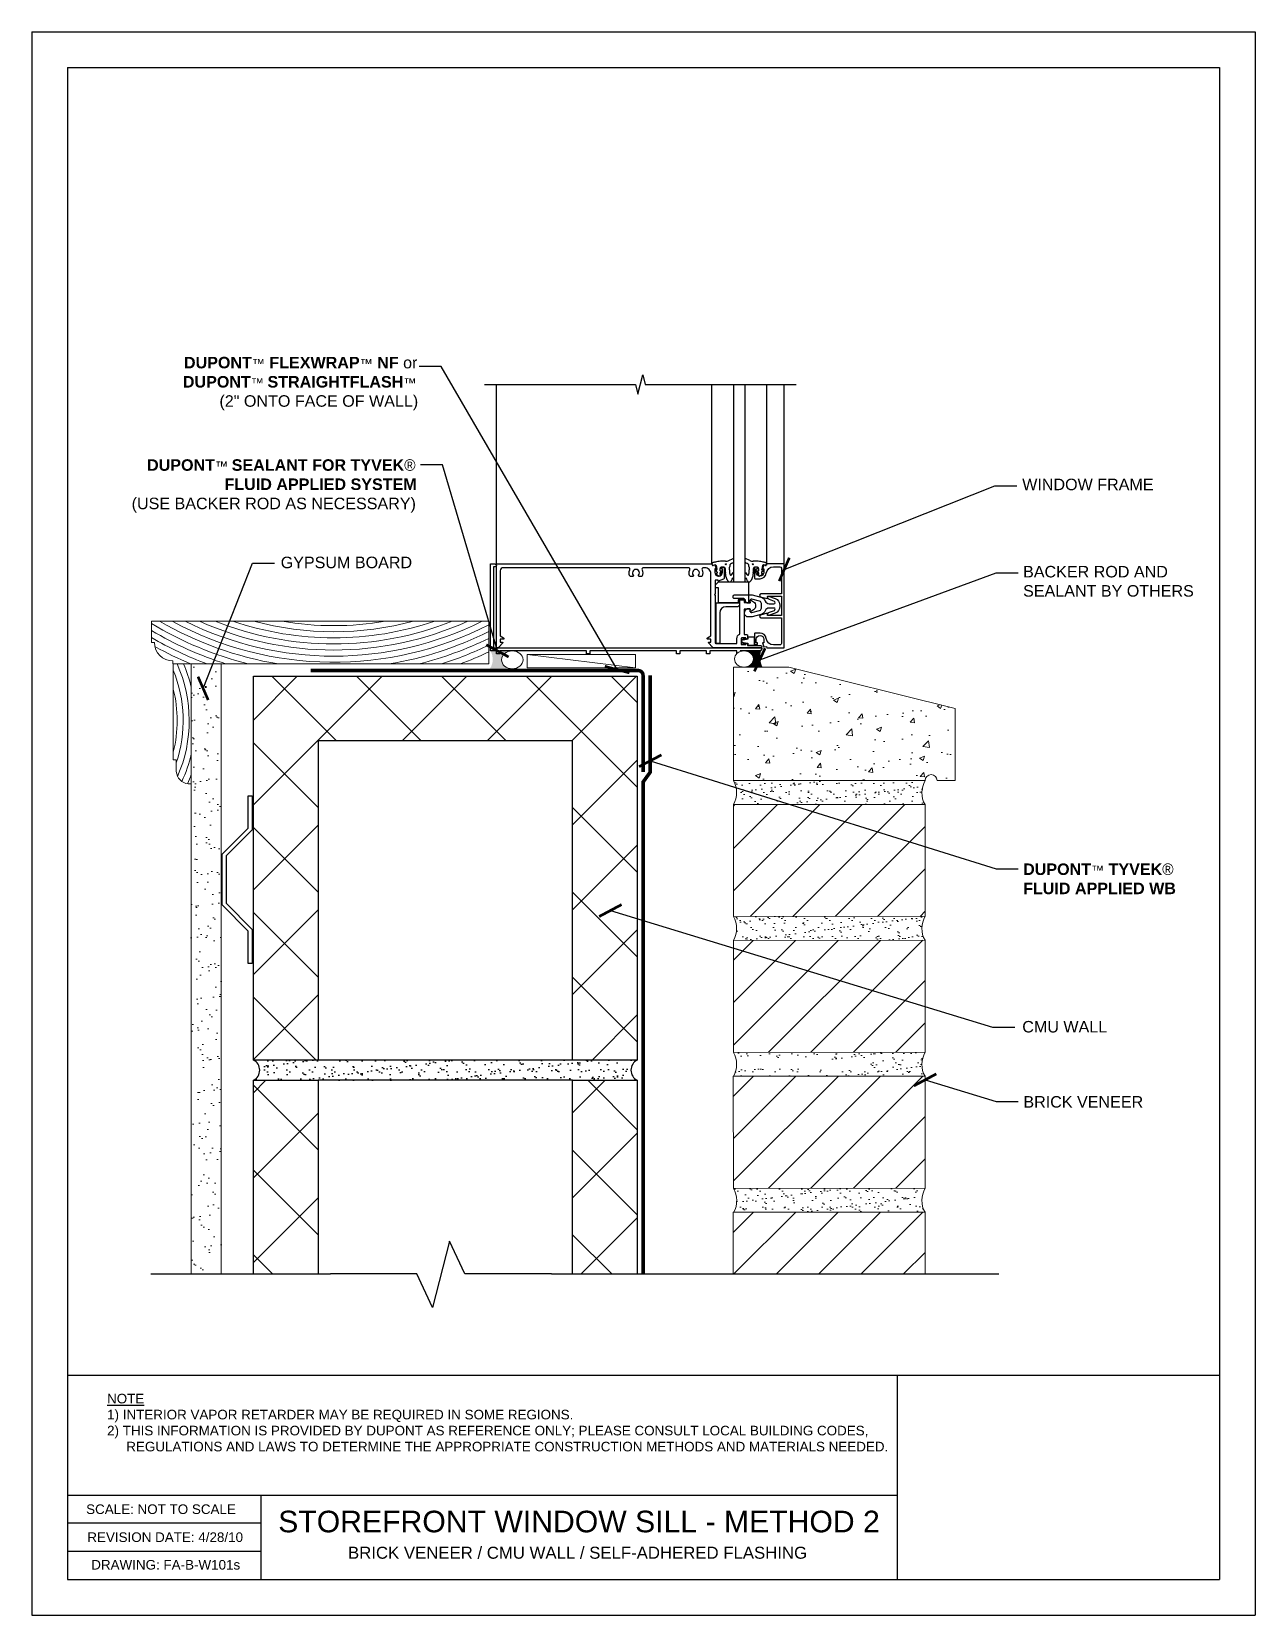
# Model space of a CAD drawing. Extents: x 278.4 to 303.9, y -41.5 to -8.5.
import ezdxf

# ---------------------------------------------------------------- set-up
doc = ezdxf.new("R2010")
doc.units = 0
doc.header["$LTSCALE"] = 1.5
doc.header["$MEASUREMENT"] = 0
doc.linetypes.add('DASHED2', pattern=[0.375, 0.25, -0.125])
doc.layers.get('0').update_dxf_attribs({"color": 8, "linetype": 'CONTINUOUS'})
for name, color, linetype in [('8x11-ttb$0$B', 5, 'CONTINUOUS'), ('CMU', 250, 'CONTINUOUS'), ('DuPont Self-Adhered Flashing', 252, 'CONTINUOUS'), ('SEALANT', 250, 'CONTINUOUS'), ('Storefront Window', 250, 'CONTINUOUS'), ('STRUCTURE', 250, 'CONTINUOUS'), ('TEXT', 7, 'CONTINUOUS'), ('Tyvek FA WB', 10, 'DASHED2')]:
    doc.layers.add(name, color=color, linetype=linetype)
for name, color, linetype, lineweight in [('A-Backer Rod', 250, 'CONTINUOUS', 15), ('A-Sealant', 250, 'CONTINUOUS', 15), ('brick', 250, 'CONTINUOUS', 5), ('Gyp Board', 250, 'CONTINUOUS', 20), ('Shims', 250, 'CONTINUOUS', 25), ('Wood', 250, 'CONTINUOUS', 20)]:
    doc.layers.add(name, color=color, linetype=linetype, lineweight=lineweight)
doc.layers.add('VIEWPORT', color=7, linetype='CONTINUOUS', plot=False)
doc.styles.add('DETAILS', font='sanss___.ttf', dxfattribs={"height": 1})
doc.dimstyles.new('ARCH_1_1-2_IN', dxfattribs={"dimscale": 0, "dimtxt": 0.09375, "dimasz": 0.09375, "dimexe": 0.0625, "dimexo": 0.0625, "dimgap": 0.0625, "dimtad": 1, "dimdec": 4, "dimlfac": 8, "dimzin": 3, "dimdsep": 46, "dimlunit": 4, "dimtxsty": 'Standard', "dimblk1": 'ARCHTICK', "dimblk2": 'ARCHTICK', "dimsah": 1, "dimcen": 0.0625, "dimdle": 0.0625, "dimclrd": 256, "dimclre": 256, "dimclrt": 256, "dimadec": 0, "dimazin": 0, "dimtfac": 1, "dimtdec": 4, "dimtmove": 0, "dimatfit": 3, "dimldrblk": 'ARCHTICK', "dimfxl": 1, "dimfrac": 2, "dimtolj": 1, "dimtzin": 0, "dimlwd": -1, "dimlwe": -1, "dimarcsym": 0})
pattern_1 = [(37.50000000000001, (178.3691085009879, 130.6655924832688), (-0.009449003716441223, 0.2890235653519738), [0, -0.228, 0, -0.255, 0, -0.24375]), (7.499999999999999, (178.3691085009879, 130.6655924832688), (0.2654665057901591, 0.423321909784461), [0, -0.123, 0, -0.2055, 0, -0.07875]), (327.5, (178.1846085009879, 130.6655924832688), (0.4671212792627242, 0.0008488580305446746), [0, -0.075, 0, -0.27, 0, -0.3525]), (317.5, (178.1846085009879, 130.6655924832688), (0.450918990685844, 0.1316513347401374), [0, -0.0375, 0, -0.177, 0, -0.2025])]

# ---------------------------------------------------------------- blocks, each defined once
blk = doc.blocks.new('_ArchTick')
at = {"color": 0, "linetype": 'ByBlock', "const_width": 0.15}
blk.add_lwpolyline([(-0.5, -0.5), (0.5, 0.5)], dxfattribs=at)
blk = doc.blocks.new('Revsion Date')
at = {"layer": 'TEXT', "insert": (0.000131622949083976, 0.2031688605532622, 2.979996827461446e-09), "char_height": 0.2, "width": 16.26451670448571, "attachment_point": 1, "style": 'DETAILS'}
blk.add_mtext('\\pi-0.033334,l0.033334,t0.1;REVISION DATE: 4/28/10', dxfattribs=at)

msp = doc.modelspace()

# ---------------------------------------------------------------- hatches: boundary and pattern name
at = {"layer": 'brick'}
h = msp.add_hatch(dxfattribs=at)
h.set_pattern_fill('AR-CONC', color=256, scale=0.15, style=0)
h.set_pattern_definition([(49.99999999999999, (178.3691085009879, 130.6655924832688), (1.07589027390113, -0.09412820247389266), [0.1125, -1.2375]), (355, (178.3691085009879, 130.6655924832688), (-0.2081270004195, 1.128288200550018), [0.09, -0.9899999999999999]), (100.4514, (178.4587660209879, 130.6577484732688), (0.8677640725710324, 1.03415931309143), [0.09561028499999989, -1.051713167999998]), (46.18420000000001, (178.3691085009879, 130.9655924832688), (1.600861572938467, -0.2482785214935271), [0.16875, -1.85625]), (96.6356, (178.5025136184879, 130.9449025227688), (1.401994058323055, 1.461176806350662), [0.1434154319999997, -1.577569499999998]), (351.1842, (178.3691085009879, 130.9655924832688), (1.401992917700441, 1.461177901387987), [0.135, -1.485]), (21, (178.5191085009879, 130.8905924832688), (0.8953605781776924, -0.6039283359980082), [0.1125, -1.2375]), (326.0000000000001, (178.5191085009879, 130.8905924832688), (0.3649729978823726, 1.087725067570279), [0.09, -0.9899999999999999]), (71.4514, (178.5937218504879, 130.8402650742688), (1.260333942872235, 0.4837957450649286), [0.095610285, -1.051713168]), (37.50000000000001, (178.3691085009879, 130.6655924832688), (0.018239782975936, 0.4993407807469672), [0, -0.9779999999999999, 0, -1.005, 0, -0.9937499999999999]), (7.499999999999999, (178.3691085009879, 130.6655924832688), (0.3946043061632229, 0.5916175678235404), [0, -0.573, 0, -0.9555, 0, -0.37875]), (327.5, (178.0346085009879, 130.6655924832688), (0.8007336542586136, -0.0338323076015697), [0, -0.375, 0, -1.17, 0, -1.5525]), (317.5, (177.8846085009879, 130.6655924832688), (0.8747792540135794, 0.1501574734984764), [0, -0.4875, 0, -0.7769999999999999, 0, -1.1025])])
edge = h.paths.add_edge_path()
edge.add_line((296.6238914215507, -24.09799675252845), (292.9822142742928, -24.09799675252845))
edge.add_line((292.9822142742928, -24.09799675252845), (292.9822142742928, -22.41975869464267))
edge.add_line((292.9822142742928, -22.41975869464267), (292.9822142742928, -21.73211126493854))
edge.add_line((292.9822142742928, -21.73211126493854), (294.1383635080297, -21.73211126493854))
edge.add_line((294.1383635080297, -21.73211126493854), (297.6019086531534, -22.59799755121938))
edge.add_line((297.6019086531534, -22.59799755121938), (297.6033122384229, -23.38139042849613))
edge.add_line((297.6033122384229, -23.38139042849613), (297.6033122384229, -24.09777978435889))
edge.add_line((297.6033122384229, -24.09777978435889), (297.2283122384229, -24.09777978435889))
edge.add_arc((297.1033122384229, -24.09777978435889), 0.125, 0, 180)
edge.add_line((296.9783122384229, -24.09777978435889), (296.6238914215507, -24.09777978435889))
h = msp.add_hatch(dxfattribs=at)
h.set_pattern_fill('AR-SAND', color=256, scale=0.15, style=0)
h.set_pattern_definition(pattern_1)
edge = h.paths.add_edge_path()
edge.add_line((292.9837622007831, -24.59564061000668), (296.9769053236654, -24.59298950596667))
edge.add_arc((297.3969481983992, -24.34680706818574), 0.4868693965391097, 149.2667922168358, 210.374091206803, ccw=False)
edge.add_line((296.9784565782813, -24.09799675252845), (292.9822142742928, -24.09799675252836))
edge.add_arc((292.5589141914326, -24.34813776808019), 0.4916843375690849, -30.22370756333339, 30.58014467202571, ccw=False)
h = msp.add_hatch(dxfattribs=at)
h.set_pattern_fill('_USER', color=256, scale=0.625, angle=45, style=0, pattern_type=0)
h.set_pattern_definition([(45, (-76.84190463290682, -115.1463422779446), (-0.4419417382415922, 0.4419417382415922), [])])
h.paths.add_polyline_path([(292.9837622007831, -24.59564061000668), (296.9769053250279, -24.59299155975401), (296.9784532501559, -26.92631331358592), (292.982214274293, -26.92896441762582)])
h = msp.add_hatch(dxfattribs=at)
h.set_pattern_fill('AR-SAND', color=256, scale=0.15, style=0)
h.set_pattern_definition(pattern_1)
h.paths.add_polyline_path([(296.9784532501559, -32.59297998025249), (292.9859752967748, -32.59562858923098, -0.2687543625485936), (292.9890467757094, -33.09298950596656), (296.9769053236656, -33.09298950596656, -0.2704061141941634)])
h.paths.add_polyline_path([(296.9784532501559, -29.75964664691918), (292.9822142742929, -29.76229775095914, -0.0795253323246055), (293.0392939898611, -29.90835229228523), (295.744256502422, -29.90835229228526, -1.005360628444522), (295.7474801836995, -30.0961798178958), (293.043725337451, -30.09589125112416, -0.08830990484612608), (292.9852871782371, -30.2596561726333), (296.9769053236656, -30.2596561726333, -0.2704061141941989)])
h.paths.add_polyline_path([(296.9784532501559, -26.92631331358592), (292.9822142742929, -26.92896441762582, -0.2704061141942587), (292.9837622007832, -27.42897394334003), (296.9769053236656, -27.42632283929998, -0.2704061141941633)])
h = msp.add_hatch(dxfattribs=at)
h.set_pattern_fill('_USER', color=256, scale=0.625, angle=45, style=0, pattern_type=0)
h.set_pattern_definition([(45, (178.3691085009879, 130.6655924832688), (-0.4419417382415922, 0.4419417382415922), [])])
h.paths.add_polyline_path([(292.9837622007832, -27.42897394334), (296.9769053236654, -27.42632283929998), (296.9784532501559, -29.75964664691918), (292.9837622007832, -29.75964664691918)])
h = msp.add_hatch(dxfattribs=at)
h.set_pattern_fill('_USER', color=256, scale=0.625, angle=45, style=0, pattern_type=0)
h.set_pattern_definition([(45, (178.3691085009878, 127.8322591499357), (-0.4419417382415922, 0.4419417382415922), [])])
h.paths.add_polyline_path([(292.9837622007831, -30.26230727667308), (296.9769053236653, -30.25965617263307), (296.9784532501558, -32.59297998025227), (292.9837622007831, -32.59297998025227)])
h = msp.add_hatch(dxfattribs=at)
h.set_pattern_fill('_USER', color=256, scale=0.625, angle=45, style=0, pattern_type=0)
h.set_pattern_definition([(45, (178.3691085009879, 124.9989258166022), (-0.4419417382415922, 0.4419417382415922), [])])
h.paths.add_polyline_path([(292.9837622489657, -34.37883682422057), (296.977657594537, -34.37883555782687), (296.9769053236654, -33.09298950596659), (292.9837622007832, -33.0956406100066)])
at = {"layer": 'CMU'}
h = msp.add_hatch(dxfattribs=at)
h.set_pattern_fill('ANSI37', color=256, scale=10, style=0)
h.set_pattern_definition([(45, (-213.9988518759426, -114.9969779425983), (-0.8838834764831843, 0.8838834764831844), []), (135, (-213.9988518759426, -114.9969779425983), (-0.8838834764831844, -0.8838834764831843), [])])
h.paths.add_polyline_path([(290.9800539622776, -21.92160489052659), (289.6326855412237, -21.92160489052659), (284.3274223833291, -21.92160489052659), (282.9800539622751, -21.92160489052659), (282.9800539622751, -29.92160489052694), (284.3274223833291, -29.92160489052694), (284.3274223833291, -23.26897331158054), (289.6326855412237, -23.26897331158054), (289.6326855412239, -29.92160489052694), (290.9800539622776, -29.92160489052694)])
h = msp.add_hatch(dxfattribs=at)
h.set_pattern_fill('AR-SAND', color=256, scale=0.15, style=0)
h.set_pattern_definition([(37.50000000000001, (-127.0638196105963, -42.90092743420055), (-0.009449003716441223, 0.2890235653519738), [0, -0.228, 0, -0.255, 0, -0.24375]), (7.499999999999999, (-127.0638196105963, -42.90092743420055), (0.2654665057901591, 0.423321909784461), [0, -0.123, 0, -0.2055, 0, -0.07875]), (327.5, (-127.2483196105964, -42.90092743420055), (0.4671212792627242, 0.0008488580305446746), [0, -0.075, 0, -0.27, 0, -0.3525]), (317.5, (-127.2483196105964, -42.90092743420055), (0.450918990685844, 0.1316513347401374), [0, -0.0375, 0, -0.177, 0, -0.2025])])
h.paths.add_polyline_path([(289.6326855412239, -30.34265752210587), (290.9800539622776, -30.34265752210587, -0.626566807474878), (290.9800539622777, -29.92160489052688), (282.9800539622753, -29.92160489052694, -0.6265668074746842), (282.9800539622754, -30.34265752210587), (284.3274223833291, -30.34265752210587)])
h = msp.add_hatch(dxfattribs=at)
h.set_pattern_fill('ANSI37', color=256, scale=10, style=0)
h.set_pattern_definition([(45, (-127.0638196105963, -42.90092743420055), (-0.8838834764831843, 0.8838834764831844), []), (135, (-127.0638196105963, -42.90092743420055), (-0.8838834764831844, -0.8838834764831843), [])])
h.paths.add_polyline_path([(284.3274223833291, -30.34265752210587), (282.9800539622752, -30.34265752210587), (282.9800539622752, -34.37883802742516), (284.3274223833291, -34.37883802742519)])
h.paths.add_polyline_path([(289.6326855412238, -34.37883788678779), (290.9800539622776, -34.37883745956107), (290.9800539622776, -30.34265752210587), (289.6326855412237, -30.34265752210587)])
at = {"layer": 'Gyp Board'}
h = msp.add_hatch(dxfattribs=at)
h.set_pattern_fill('AR-SAND', color=256, scale=0.25, style=0)
h.set_pattern_definition([(37.50000000000001, (273.0864722394701, -30.45153719525291), (-0.01574833952740204, 0.4817059422532897), [0, -0.38, 0, -0.425, 0, -0.40625]), (7.499999999999999, (273.0864722394701, -30.45153719525291), (0.4424441763169318, 0.7055365163074351), [0, -0.205, 0, -0.3425, 0, -0.13125]), (327.5, (272.7789722394701, -30.45153719525291), (0.7785354654378738, 0.001414763384241124), [0, -0.125, 0, -0.45, 0, -0.5875]), (317.5, (272.7789722394701, -30.45153719525291), (0.7515316511430733, 0.2194188912335623), [0, -0.0625, 0, -0.295, 0, -0.3375])])
h.paths.add_polyline_path([(282.3110510622616, -21.6663658525467), (281.6860510622616, -21.6663658525467), (281.6860510622616, -21.95007262280404), (281.6860510622616, -34.37883802742513), (282.3110510622616, -34.37883802742516)])
at = {"layer": 'SEALANT'}
h = msp.add_hatch(color=256, dxfattribs=at)
h.dxf.hatch_style = 1
edge = h.paths.add_edge_path()
edge.add_ellipse((288.3743702128387, -21.58010786026714), major_axis=(0.2241747071803083, -1.372628853896382e-17), ratio=0.8319303761802327, start_angle=90, end_angle=270, ccw=False)
edge.add_line((288.3743702128311, -21.39361011179295), (287.919134195932, -21.39445728221278))
edge.add_arc((287.6139103163224, -21.57319849888798), 0.3537089753207387, -33.147570046602425, 30.353535047551077, ccw=False)
edge.add_line((287.9100584702596, -21.76660560874183), (288.3743702128368, -21.76660560874183))
h = msp.add_hatch(color=256, dxfattribs=at)
h.dxf.hatch_style = 1
edge = h.paths.add_edge_path()
edge.add_ellipse((293.2027818901217, -21.56328427357562), major_axis=(0.1957053281349535, 0), ratio=0.8626591466456875, start_angle=-90, end_angle=90, ccw=False)
edge.add_line((293.2027818901223, -21.73211126493851), (293.5831763897695, -21.73211126493851))
edge.add_arc((293.9466725974347, -21.52658366379683), 0.4175776428618173, 161.5539522798519, 209.4846354654234, ccw=False)
edge.add_line((293.5505492490853, -21.3944572822127), (293.2027818901231, -21.3944572822127))

# ---------------------------------------------------------------- linework, layer by layer
at = {"layer": '8x11-ttb$0$B', "color": 7}
for p, q in [((279.1095948650093, -9.241914424278491, 2.979996827461446e-09), (279.1095948650093, -40.74191442427849, 2.979996827461446e-09)), ((279.1095948650093, -9.241914424278491, 2.979996827461446e-09), (303.1095948650093, -9.241914424278491, 2.979996827461446e-09)), ((303.1095948650093, -9.241914424278491, 2.979996827461446e-09), (303.1095948650093, -40.74191442427849, 2.979996827461446e-09)), ((279.1095948650093, -38.99124815943509, 2.979996827461446e-09), (296.3981418778483, -38.99124815943509, 2.979996827461446e-09)), ((279.1095948650093, -40.74191442427849, 2.979996827461446e-09), (303.1095948650093, -40.74191442427849, 2.979996827461446e-09))]:
    msp.add_line(p, q, dxfattribs=at)
at = {"layer": '8x11-ttb$0$B', "color": 7, "elevation": 2.979996827461446e-09}
for points in [[(303.1095948650093, -36.49659411100782), (279.1095948650093, -36.49659411100782)], [(296.3981418778483, -36.49659411100782), (296.3981418778483, -40.74191442427849)], [(283.137301026341, -38.99124815943509), (283.137301026341, -40.74191442427849)], [(283.137301026341, -39.57484815943509), (279.1095948650093, -39.57484815943509)], [(283.137301026341, -40.15844815943509), (279.1095948650093, -40.15844815943509)]]:
    msp.add_lwpolyline(points, dxfattribs=at)
at = {"layer": 'A-Backer Rod'}
msp.add_ellipse((288.3743702128387, -21.58010786026756), major_axis=(0.2241747071803083, -1.372628853896382e-17), ratio=0.8319303761802328, dxfattribs=at)
at = {"layer": 'A-Backer Rod', "extrusion": (0, 0, -1)}
msp.add_ellipse((293.2027818901217, -21.56328427357559), major_axis=(0.1957053281349534, 0), ratio=0.8626591466456875, dxfattribs=at)
at = {"layer": 'A-Sealant'}
msp.add_arc((293.9466725974347, -21.52658366379694), 0.4175776428618391, 161.5539522798517, 209.4846354654126, dxfattribs=at)
at = {"layer": 'brick'}
for points in [[(296.6238914215507, -24.09799675252845), (292.9822142742928, -24.09799675252845), (292.9822142742928, -22.41975869464267), (292.9822142742928, -21.73211126493854), (294.1383635080297, -21.73211126493854), (297.6019086531534, -22.59799755121938), (297.6033122384229, -23.38139042849613), (297.6033122384229, -24.09777978435889), (297.2283122384229, -24.09777978435889, 0.9999999999999999), (296.9783122384229, -24.09777978435889), (296.6238914215507, -24.09777978435889)], [(296.9784532501559, -26.92631331358587), (292.982214274293, -26.92896441762582), (292.9837622007831, -24.59564061000668), (296.9769053236654, -24.59298950596667), (296.9784532501559, -26.92631331358587, 0.2704061141941634), (296.9769053236656, -27.42632283929993, 0.9074311398367584), (296.9769053236656, -27.42632283929993, -0.1931272375800366)], [(296.9784532501559, -29.75964664691918), (292.982214274293, -29.76229775095914), (292.9837622007832, -27.42897394334003), (296.9769053236654, -27.42632283929998), (296.9784532501559, -29.75964664691918, 0.2704061141941634), (296.9769053236656, -30.25965617263324, 0.9074311398367584), (296.9769053236656, -30.25965617263324, -0.1931272375800366)], [(296.9784532501559, -32.59297998025249), (292.982214274293, -32.59563108429245), (292.9769053236654, -30.2596561726333), (296.9769053236654, -30.2596561726333), (296.9784532501559, -32.59297998025249, 0.2704061141941634), (296.9769053236656, -33.09298950596656, 0.9074311398367584), (296.9769053236656, -33.09298950596656, -0.1931272375800366)]]:
    msp.add_lwpolyline(points, format="xyb", dxfattribs=at)
msp.add_lwpolyline([(292.9798276581049, -34.37883682546814), (292.9769053236656, -33.09298950596656), (296.9769053236656, -33.09298950596656), (296.9777583536479, -34.37883555779493)], dxfattribs=at)
for centre, radius, start, end in [((292.5589141914326, -24.34813776808019), 0.4916843375690687, 329.7762924366651, 30.58014467201973), ((297.4061576675357, -24.34932798588275), 0.4960802461384045, 149.5601036199033, 210.0851456523679), ((292.5545131850386, -27.18029565098013), 0.4960802461384045, 329.9148543476321, 30.43989638009666), ((292.5545131850386, -30.01362898431344), 0.4960802461384045, 329.9148543476321, 30.43989638009666), ((292.5582742075205, -32.84695982258529), 0.4960802461384045, 329.9148543476321, 30.43989638009666)]:
    msp.add_arc(centre, radius, start, end, dxfattribs=at)
at = {"layer": 'CMU'}
for p, q in [((289.6326855412237, -23.26897331158054), (284.3274223833291, -23.26897331158054)), ((290.9800539622777, -29.92160489052688), (282.9800539622753, -29.92160489052694)), ((289.6326855412239, -30.34265752210587), (284.3274223833291, -30.34265752210587))]:
    msp.add_line(p, q, dxfattribs=at)
for points in [[(284.3274223833291, -23.26897331158054), (284.3274223833291, -29.92160489052694), (282.9800539622751, -29.92160489052694), (282.9800539622751, -21.92160489052659), (284.3274223833291, -21.92160489052659)], [(284.3274223833291, -21.92160489052659), (290.9800539622776, -21.92160489052659), (290.9800539622776, -29.92160489052694), (289.6326855412239, -29.92160489052694), (289.6326855412237, -23.26897331158054)], [(282.9800539622752, -34.37883802742516), (282.9800539622752, -30.34265752210587), (284.3274223833291, -30.34265752210587), (284.3274223833291, -34.37883802742519)], [(289.6326855412238, -34.37883788678781), (289.6326855412237, -30.34265752210587), (290.9800539622776, -30.34265752210587), (290.9800539622776, -34.37883745956105)]]:
    msp.add_lwpolyline(points, dxfattribs=at)
msp.add_lwpolyline([(282.410569720966, -25.66858298333952), (282.4105650340827, -26.65145227808657), (282.9579308449633, -27.1988233092988), (282.9579274661182, -27.90738866191171), (282.8737169398034, -27.90738826034774), (282.8737201523152, -27.23370404982907), (282.3263543414346, -26.68633301861684), (282.3263593609843, -25.63370143968146), (282.8737303921966, -25.08633562880092), (282.8737336047084, -24.41265141828205), (282.9579441310233, -24.41265181984605), (282.9579407521782, -25.12121717245915)], close=True, dxfattribs=at)
for centre, start, end in [((282.8780084680167, -30.13213120631642), 295.8602149818812, 64.13978501811881), ((291.0820994565363, -30.13213120631642), 115.8602149818812, 244.1397850181188)]:
    msp.add_arc(centre, 0.2339542958322982, start, end, dxfattribs=at)
at = {"layer": 'DuPont Self-Adhered Flashing', "const_width": 0.075}
msp.add_lwpolyline([(291.1000539622776, -23.92160489052659), (291.1000539622776, -21.90520489052659, 0.414213562373095), (291.0000539622776, -21.8052048905266), (284.1704616431543, -21.8052048905266)], format="xyb", dxfattribs=at)
at = {"layer": 'Gyp Board'}
msp.add_lwpolyline([(281.6860510622616, -34.37883802742513), (281.6860510622616, -21.6663658525467), (282.3110510622616, -21.6663658525467), (282.3110510622616, -34.37883802742516)], dxfattribs=at)
at = {"layer": 'SEALANT', "linetype": 'Continuous'}
msp.add_line((290.9800539622776, -30.36758080045635), (290.9800539622776, -30.64332067312213), dxfattribs=at)
at = {"layer": 'SEALANT', "lineweight": 15}
msp.add_lwpolyline([(293.5179651136208, -21.57681963107655), (293.5325871015554, -21.58047512806019)], dxfattribs=at)
at = {"layer": 'Shims', "lineweight": 15}
msp.add_lwpolyline([(290.943422412658, -21.75134671649516), (288.6833308317746, -21.47320493840306)], dxfattribs=at)
msp.add_lwpolyline([(288.6833308317746, -21.47320493840306), (290.943422412658, -21.47320493840306), (290.943422412658, -21.75134671649516), (288.6833308317746, -21.75134671649516)], close=True, dxfattribs=at)
at = {"layer": 'Storefront Window'}
for p, q in [((288.0441341959316, -19.58195728221284), (288.0441341959316, -15.84464349629133)), ((292.5321341959316, -19.58195728221278), (292.5321341959316, -15.84464349629133)), ((293.6816787755109, -19.58195728221278), (293.6816787755109, -15.84464349629133)), ((294.043678775511, -19.58195728221284), (294.043678775511, -15.84464349629133)), ((292.5446203127789, -19.60832030267665), (292.5415682256805, -19.57219490017133)), ((292.6420885732149, -19.7466768697015), (292.598964391153, -19.72593457262218)), ((292.6227700995559, -19.61310609034774), (292.6405001759704, -19.69237684719013)), ((292.6461715296108, -19.75200199580019), (292.6470892941038, -19.77012157690569)), ((292.8862479629558, -19.51178651552976), (292.9813473887231, -19.47039255717056)), ((293.327109588066, -19.51178651552976), (293.2320101622988, -19.47039255717056)), ((293.5671860214111, -19.75200199580019), (293.5662682569181, -19.77012157690569)), ((293.571268977807, -19.7466768697015), (293.614393159869, -19.72593457262218)), ((293.590587451466, -19.61310609034774), (293.5728573750515, -19.69237684719013)), ((293.668737238243, -19.60832030267665), (293.6717893253415, -19.57219490017133))]:
    msp.add_line(p, q, dxfattribs=at)
for points in [[(287.7931341959317, -15.84464349629133), (290.943168775511, -15.84464349629133), (290.993188775511, -16.04462349629136), (291.093168775511, -15.64464349629134), (291.143168775511, -15.84464349629133), (294.2932233550904, -15.84464349629133)], [(292.981678775511, -15.84464349629133), (292.981678775511, -19.95695728221278), (293.231678775511, -19.95695728221278), (293.231678775511, -15.84464349629133)]]:
    msp.add_lwpolyline(points, dxfattribs=at)
msp.add_lwpolyline([(293.0531529787962, -21.454466859619), (293.0531529787962, -21.39445728221278), (292.4950785713905, -21.39445728221278), (292.4950785713905, -21.45745728221277), (292.4250785713905, -21.45745728221277), (292.4250785713905, -21.39445728221278), (291.8670041639848, -21.39445728221278), (291.8670041639848, -21.45745728221277), (291.7970041639848, -21.45745728221277), (291.7970041639848, -21.39445728221278), (289.9905691799584, -21.39445728221278), (289.9905691799584, -21.45795728221282), (289.9205691799584, -21.45795728221282), (289.9205691799584, -21.39445728221278), (288.114134195932, -21.39445728221278), (288.114134195932, -21.45795728221282), (288.044134195932, -21.45795728221282), (288.044134195932, -21.39445728221278), (287.919134195932, -21.39445728221278), (287.919134195932, -19.58295728221282), (288.0128841959321, -19.58295728221282, -1), (288.0128841959321, -19.64545728221191), (287.981634195932, -19.64545728221282), (287.981634195932, -21.33195728221278), (293.5606528787962, -21.33195728221278, -0.577350269189628), (293.5736432598529, -21.35445728221282), (293.5505492490853, -21.39445728221278), (293.1231529787962, -21.39445728221278), (293.1231529787962, -21.40906404622623)], format="xyb", dxfattribs=at)
for points in [[(292.514678775511, -21.07854615662819), (292.514678775511, -19.78695728221282, 0.4142135623731034), (292.389678775511, -19.66195728221282), (292.3577140279381, -19.66195728221282, 0.5558234986353783), (292.3299146438852, -19.70667567301774, -0.236434646243465), (292.3291556949522, -19.83475415721279, -0.2822912805812141), (292.3157839901157, -19.84295728221281), (292.2678603439421, -19.84295728221281, -0.6446448688012341), (292.2565793947776, -19.81807091857644, 2.206052281035937), (292.1467781562442, -19.81807091857644, -0.6446448688013208), (292.1354972070799, -19.84295728221281), (292.0875735609062, -19.84295728221281, -0.2822912805812464), (292.0742018560697, -19.83475415721279, -0.236434646243558), (292.073442907137, -19.70667567301734, 0.5558234986353612), (292.0456435230838, -19.66195728221282), (291.1077140279381, -19.66195728221282, 0.5558234986355347), (291.0799146438851, -19.70667567301774, -0.236434646243559), (291.0791556949522, -19.83475415721279, -0.2822912805812567), (291.0657839901157, -19.84295728221281), (291.0178603439421, -19.84295728221281, -0.6446448688013702), (291.0065793947776, -19.81807091857644, 2.206052281035924), (290.8967781562442, -19.81807091857644, -0.6446448688014803), (290.8854972070799, -19.84295728221281), (290.8375735609062, -19.84295728221281, -0.2822912805812284), (290.8242018560697, -19.83475415721279, -0.2364346462434863), (290.823442907137, -19.70667567301746, 0.5558234986354615), (290.7956435230839, -19.66195728221282), (288.1861341959316, -19.66195728221282, 0.4142135623730951), (288.1241341959316, -19.72395728221278), (288.1241341959316, -21.07854615662819), (288.1952291876524, -21.12411986926975, -0.7490425318064292), (288.1871341959315, -21.15174805635422), (288.1241341959316, -21.15174805635422), (288.1241341959316, -21.21674805635422), (288.1707409117276, -21.21674805635422, -0.6603470238661271), (288.1757970677991, -21.22858905684808), (288.0928274903223, -21.31524617110171), (288.0928274903223, -21.33195728221278), (288.0441341959316, -21.33195728221278), (288.0441341959316, -19.58195728221284), (292.5321341959316, -19.58195728221278), (292.542679650477, -19.61195728221281), (292.5956787755109, -19.60195728221282), (292.624678775511, -19.6844572822128), (292.5956787755109, -19.6844572822128), (292.5956787755109, -19.7614572822128, 1), (292.7536787755109, -19.7614572822128), (292.7536787755109, -19.6844572822128), (292.7246787755109, -19.6844572822128), (292.7246787755109, -19.6724572822128, -0.414213562373134), (292.7446787755109, -19.65245728221282), (292.793678775511, -19.65245728221282), (292.793678775511, -19.87545728221278, -0.3224291363345259), (292.7766182875407, -19.89916306523571), (292.6666787755109, -19.93952733052197), (292.6666787755109, -19.9179572822128), (292.604678775511, -19.9179572822128), (292.604678775511, -20.20745728221283), (292.5896787755109, -20.22245728221282), (292.604678775511, -20.2374572822128), (292.6046787755109, -21.22695728221282, 0.4142135623731125), (292.619678775511, -21.24195728221281), (293.053678875511, -21.24195728221281), (293.053678875511, -21.14095728221281, -0.2953831756989194), (293.1156787755109, -21.04516588698351), (293.1156787755109, -20.33245728221283), (293.2056787755109, -20.33245728221283), (293.2056787755109, -20.38695728221279), (293.3350413996214, -20.38695728221279), (293.3307050921424, -20.33739306092656, -0.6309963913485143), (293.3384825445822, -20.33281244138522), (293.4002818539077, -20.37315922440496, -0.5417518471030809), (293.4001864378076, -20.5406903652285), (293.3384730946443, -20.58088083840346, -0.6302003646972343), (293.3307050921424, -20.57629385874418), (293.335021483286, -20.52695728221283), (293.2056787755109, -20.52695728221278), (293.2056787755109, -21.04095728221279, 0.4142135623731125), (293.2206787755109, -21.05595728221277), (293.263678675511, -21.05595728221283, -0.4142135623730605), (293.2786786755109, -21.07095728221282), (293.2786786755109, -21.12295728221278, -0.4142135623731367), (293.253678675511, -21.14795728221281), (293.238678675511, -21.14795728221281), (293.238678675511, -21.12595728221282), (293.158678875511, -21.12595728221282, 0.4142135623730604), (293.143678875511, -21.14095728221281), (293.143678875511, -21.24895728221281, 0.4142135623730605), (293.158678875511, -21.2639572822128), (293.238678675511, -21.2639572822128), (293.238678675511, -21.24195728221281), (293.253678675511, -21.24195728221281, -0.4142135623730951), (293.2786786755109, -21.26695728221279), (293.2786786755109, -21.28195728221277), (293.5511787755109, -21.28195728221277, -1), (293.5511787755109, -21.33195728221278), (292.5455300606997, -21.33195728221278), (292.5455300606997, -21.31524617110171), (292.4625604832228, -21.22858905684808, -0.660347023866325), (292.4676166392942, -21.21674805635422), (292.514678775511, -21.21674805635422), (292.514678775511, -21.15174805635422), (292.451678775511, -21.15174805635422, -0.7490425318063794), (292.4435837837901, -21.12411986926975)], [(293.4193988888034, -21.0434572822129), (293.4193988888034, -21.26145728221292), (293.4683988888033, -21.26145728221292, 0.4142135623730951), (293.4883988888034, -21.24145728221288), (293.4883988888034, -21.22945728221288), (293.4593988888034, -21.22945728221288), (293.4593988888034, -21.15245728221288, -1), (293.6173988888033, -21.15245728221288), (293.6173988888033, -21.22945728221288), (293.5883988888033, -21.22945728221288), (293.6173988888033, -21.31195728221292), (293.6703980138373, -21.30195728221292), (293.6813988888034, -21.3319572822129), (294.0433988888034, -21.3319572822129), (294.0433988888034, -19.5819572822129), (293.6813988888034, -19.5819572822129), (293.6703980138373, -19.61195728221293), (293.6173988888033, -19.60195728221288), (293.5883988888033, -19.68445728221292), (293.6173988888033, -19.68445728221292), (293.6173988888033, -19.76145728221292, -1), (293.4593988888034, -19.76145728221292), (293.4593988888034, -19.68445728221292), (293.4883988888034, -19.68445728221292), (293.4883988888034, -19.67245728221292, 0.4142135623730951), (293.4683988888033, -19.65245728221288), (293.4193988888034, -19.65245728221288), (293.4193988888034, -19.8704572822129, 0.414213562373043), (293.4393988888033, -19.89045728221288), (293.5383988888034, -19.89045728221288, 0.3770804301294552), (293.666336587782, -19.77797833484448, -0.3770804301294248), (293.8210519446864, -19.6419572822129), (293.9533988888033, -19.6419572822129, -0.4142135623730951), (293.9833988888034, -19.67195728221293), (293.9833988888034, -20.20767084058838), (293.5575752907403, -20.20767084058838, 0.8769746978767272), (293.5498106037363, -20.26664858438824), (293.683327428449, -20.30242488087362, 0.5773515995314432), (293.6955749157132, -20.29017744248927), (293.6902377934507, -20.27025903103936, -0.4931454260313212), (293.6998970517136, -20.25767084058833), (293.9833988888034, -20.25767084058833), (293.9833988888034, -20.65624372383724), (293.6998970517136, -20.65624372383724, -0.4931454260313071), (293.6902377934507, -20.64365553338621), (293.6955749157132, -20.6237371219363, 0.5773515995314307), (293.683327428449, -20.61148968355201), (293.5498106037363, -20.64726598003739, 0.8769746978767224), (293.5575752907403, -20.70624372383725), (293.9833988888034, -20.70624372383725), (293.9833988888034, -21.24195728221292, -0.4142135623730908), (293.9533988888033, -21.2719572822129), (293.8210519446864, -21.2719572822129, -0.3770804301294404), (293.666336587782, -21.13593622958132, 0.3770804301294486), (293.5383988888034, -21.02345728221292), (293.4393988888033, -21.02345728221292, 0.4142135623730951)], [(292.8254419978722, -20.47445728221282, 0.4142135623730951), (292.7004419978722, -20.59945728221282), (292.7004419978722, -21.24195728221281), (292.6204419978721, -21.24195728221281), (292.6204419978721, -20.39445728221278), (293.1074419978721, -20.39445728221278), (293.1074419978721, -20.44345728221282, -0.4142135623730951), (293.0764419978722, -20.47445728221282)], [(293.7300598934745, -20.41150756977635), (293.8279243849022, -20.41150756977635, 0.8390996311772737), (293.8364748884853, -20.36301525425665), (293.7356959817224, -20.32633473195312, -0.317837245195849), (293.6962197455043, -20.26939944610979, -0.5176380902049651), (293.7163494088586, -20.25544248894704), (293.8511041231342, -20.30448919387038, -0.315298788878987), (293.9537489807753, -20.45108124271297), (293.9537489807753, -20.46193389683964, -0.315298788878986), (293.8511041231342, -20.60852594568229), (293.7163494088587, -20.65757265060557, -0.5176380902051414), (293.6962197455044, -20.64361569344283, -0.3178372451957014), (293.7356959817224, -20.58668040759954), (293.8364748884853, -20.54999988529596, 0.8390996311772755), (293.8279243849022, -20.50150756977632), (293.7300598934745, -20.50150756977632, 0.304694561002323), (293.6467417682481, -20.55747684823285, -0.234468587772891), (293.5533704619883, -20.63976978595679), (293.3735322776712, -20.68795728221278), (293.2927346403861, -20.68795728221278, -0.4142135623730951), (293.2177346403862, -20.61295728221279), (293.2177346403862, -20.59182221828422, -0.2679491924310998), (293.2552346403861, -20.52687031300036), (293.2732538782726, -20.51646690115604, -0.1316524975874127), (293.2807538782727, -20.51445728221279), (293.319170655139, -20.51445728221279, -0.466307658155023), (293.3339427714343, -20.53206200487779), (293.3285490051555, -20.56265157351345, 0.5486187866266593), (293.365857809099, -20.59683879363217), (293.530076747929, -20.55283646159074, 0.3394542588633731), (293.5671357956738, -20.5045401702763), (293.5671357956738, -20.40847496927637, 0.3394542588633806), (293.530076747929, -20.36017867796193), (293.3656913516671, -20.31613174378606, 0.5486187866267026), (293.3283825477237, -20.35031896390473), (293.3339427714343, -20.38185255954778, -0.4663076581549861), (293.319170655139, -20.39945728221278), (293.2807538782727, -20.39945728221278, -0.1316524975873938), (293.2732538782726, -20.39744766326959), (293.2552346403861, -20.38704425142521, -0.2713314781362632), (293.2177406052998, -20.32114645953425, 0.4179124203606423), (293.2027417982825, -20.30595728221277), (293.005278867483, -20.30595728221277, -0.4142135623730777), (292.975278867483, -20.2759572822128), (292.975278867483, -20.25595728221282, -0.4142135623731123), (293.005278867483, -20.22595728221279), (293.3768889769946, -20.22595728221279), (293.5533704619883, -20.27324535359588, -0.2344685877728889), (293.6467417682481, -20.35553829131982, 0.3046945610023244)], [(293.19490079014, -21.17280647710561), (293.2175692425129, -21.14579126755172, 0.9999999999999398), (293.1984181314349, -21.12972157730951), (293.143678875511, -21.19495728221278), (293.1984181314349, -21.26019298711606, 1.000000000000095), (293.2175692425129, -21.24412329687391), (293.19490079014, -21.21710808732001), (293.2816788755109, -21.23690589322717), (293.2816788755109, -21.27895728221279), (293.422678975511, -21.27895728221279), (293.422678975511, -21.11095728221278), (293.2816788755109, -21.11095728221278), (293.2816788755109, -21.15300867119839)]]:
    msp.add_lwpolyline(points, format="xyb", close=True, dxfattribs=at)
msp.add_lwpolyline([(292.6733924433561, -20.39445728221278), (292.6733924433561, -20.08045728221282), (292.6125372624502, -20.08045728221282), (292.6108924433561, -20.01845728221281), (292.6728924433561, -19.9564572822128), (293.2983924433561, -19.9564572822128), (293.2983924433561, -20.39445728221278), (293.2363924433561, -20.39445728221278), (293.2363924433561, -20.33245728221277), (293.0803924433561, -20.33245728221277), (293.0803924433561, -20.39445728221278)], close=True, dxfattribs=at)
for centre, radius in [((292.828545989148, -19.59113973503179), 0.009999994), ((292.828545989148, -19.59113973503179), 0.009999998000000001), ((293.384811561874, -19.59113973503179), 0.009999994), ((293.384811561874, -19.59113973503179), 0.009999998000000001)]:
    msp.add_circle(centre, radius, dxfattribs=at)
for centre, radius, start, end in [((292.5515327262749, -19.57135304038303), 0.009999999999998899, 111.8614332739832, 184.829217112743), ((292.5545848133734, -19.60747844288835), 0.00999999999999946, 184.829217112743, 291.2410432505009), ((292.6988131159153, -19.93843831325921), 0.4055289000000025, 103.0801063395947, 111.8614332739832), ((292.6355399057878, -19.81575049592931), 0.2134523999999931, 96.93703176274299, 111.2410432505074), ((292.6012384337434, -19.71894454355248), 0.007350630999999883, 87.31435462762563, 251.9789134529462), ((292.6044587182461, -19.80908844624548), 0.09752886999999721, 76.30200842719564, 91.68974211223615), ((292.7981562620724, -20.49186163314698), 0.9674954000000038, 94.88853228587563, 101.3931788386634), ((292.6111906786325, -19.61562392892063), 0.01184999999999929, 12.26748173085016, 96.93703176274299), ((292.6366748226454, -19.77810631724623), 0.0224316, 184.0379173127422, 229.9430171127413), ((292.6172266511816, -19.78072989413943), 0.003027116, 57.38171711273955, 164.0146071127426), ((292.667152339659, -19.69209821399022), 0.09870529, 240.7074171127442, 248.4217171127449), ((292.9535960982101, -19.4011578447803), 0.5148453, 229.9442171127424, 237.5001171127454), ((292.6316848002707, -19.70752083289074), 0.007967245000000487, 238.7697396849682, 349.4419214387964), ((292.6389445186079, -19.76553461186319), 0.02005705, 246.1998171127443, 279.6898171127412), ((292.6202295463078, -19.6995077587215), 0.02148832999996489, 333.8424697926781, 19.38112754672248), ((292.6311794829833, -19.75926907671061), 0.01666048999999861, 25.86081711274193, 49.0964171127391), ((292.6373887845079, -19.77812327185586), 0.008709076999999999, 304.4889171127449, 1.024217112742057), ((292.6237814054608, -19.77112598241871), 0.02332952, 342.9515171127427, 2.46751711274274), ((292.6091689848549, -19.69212770415879), 0.162894, 298.1359171127459, 318.8948171127426), ((292.7718494939296, -19.79526842970978), 0.07361984, 162.9984871127427, 184.829217112743), ((292.8189110379412, -19.70468895581394), 0.1192468, 164.7228771127426, 184.206777412743), ((292.7521725445082, -19.70371996133667), 0.05308686, 190.5746171127421, 207.3167171127438), ((292.7131873674646, -19.78096819325737), 0.01378669, 119.7526071127395, 148.3834171127415), ((292.7224810568921, -19.67407031379838), 0.01864066, 119.7692171127422, 177.7942151127429), ((292.7137459706491, -19.7220108717147), 0.01063895, 214.7589171127434, 278.0616171127455), ((292.4697926011735, -19.41017332014269), 0.4297797, 303.3948171127403, 309.8331171127432), ((292.8281032998838, -19.97551350730328), 0.2098549, 118.1629271127429, 124.6129071127446), ((292.7354080257855, -19.69665220865312), 0.04465169, 98.93839711274055, 119.7856671127407), ((292.650112325005, -19.27184386635111), 0.4652344, 278.0453171127394, 282.0482171127426), ((292.7812665583971, -19.93381447514531), 0.4111886000000021, 84.3523342455894, 99.17410095393207), ((292.7673501211394, -19.89963972570871), 0.2501091, 86.74782711274663, 98.9446371127407), ((292.7312490872354, -19.79234302969218), 0.002865378, 49.43821711274207, 140.2202671127419), ((292.7259954999628, -19.79382858170044), 0.008003958, 318.932717112742, 27.22011711274261), ((292.7353725302086, -19.72818513690379), 0.0154608, 308.9378171127445, 350.7961171127421), ((292.7475370209505, -19.72998243765454), 0.003169448, 347.1813171127432, 95.72574711274294), ((292.7799138024634, -19.6784518360389), 0.02867408, 357.8316171127424, 86.74935711274196), ((293.1750472270558, -19.69342730394084), 0.3661788, 177.8300801127428, 190.8177171127426), ((291.6213215014407, -19.99026899534834), 1.215661, 6.856717112742079, 10.81631711274156), ((292.8336970609571, -19.41620307225571), 0.1090769999999997, 263.7023221502837, 298.8015923723391), ((293.4581391934863, -19.73104647546984), 0.5549321999999999, 177.6985251127424, 183.9057722127422), ((293.1152582917882, -19.6608008720861), 0.212041, 164.5594871127421, 176.9913501127418), ((292.2180413435502, -19.68092439641413), 0.6861788000000001, 357.6750171127421, 2.593517112741933), ((293.0329929205604, -19.76125306219046), 0.1287155, 183.4706711127417, 201.8170171127431), ((292.9605492561052, -19.62588023751249), 0.05429163, 109.2712171127396, 156.5916871127419), ((293.4254537542366, -20.45029441860908), 1.000018, 116.3656672711608, 118.871027112743), ((292.1386393253953, -19.27217288948242), 0.9734621999999999, 326.785817112744, 329.9605968465544), ((292.7879037967853, -20.45029441860908), 1.000018, 61.12897288725701, 63.63433272883919), ((294.0747182256266, -19.27217288948242), 0.9734621999999999, 210.0394031534456, 213.214182887255), ((293.2528082949167, -19.62588023751249), 0.05429163, 23.40831288725808, 70.72878288726037), ((293.1803646304614, -19.76125306219046), 0.1287155, 338.1829828872569, 356.5293288872583), ((293.0980992592337, -19.6608008720861), 0.212041, 3.008649887258232, 15.44051288725786), ((292.7552183575357, -19.73104647546984), 0.5549321999999999, 356.0942277872578, 2.301474887257564), ((293.9953162074718, -19.68092439641413), 0.6861788000000001, 177.4064828872581, 182.3249828872579), ((293.3796604900648, -19.41620307225571), 0.1090769999999997, 241.1984076276681, 276.2976778497228), ((294.5920360495812, -19.99026899534834), 1.215661, 169.1836828872584, 173.1432828872579), ((293.4320909926248, -19.93381447514531), 0.4111886000000021, 80.82589904606792, 95.64766575441061), ((293.0383103239661, -19.69342730394084), 0.3661788, 349.1822828872574, 2.169919887257246), ((293.4334437485585, -19.6784518360389), 0.02867408, 93.25064288725802, 182.1683828872576), ((293.4460074298826, -19.89963972570871), 0.2501091, 81.05536288725929, 93.25217288725987), ((293.4658205300714, -19.72998243765454), 0.003169448, 84.27425288725702, 192.8186828872568), ((293.4779850208133, -19.72818513690379), 0.0154608, 189.2038828872579, 231.0621828872555), ((293.5632452260169, -19.27184386635111), 0.4652344, 257.9517828872573, 261.9546828872605), ((293.7435649498485, -19.41017332014269), 0.4297797, 230.1668828872567, 236.6051828872597), ((293.4873620510591, -19.79382858170044), 0.008003958, 152.7798828872574, 221.067282887258), ((293.4821084637865, -19.79234302969218), 0.002865378, 39.77973288725811, 130.5617828872579), ((293.6041885661671, -19.69212770415879), 0.162894, 221.1051828872573, 241.8640828872542), ((293.3852542511382, -19.97551350730328), 0.2098549, 55.38709288725538, 61.83707288725712), ((293.4779495252365, -19.69665220865312), 0.04465169, 60.21433288725934, 81.06160288725945), ((293.4152012889496, -20.49186163314698), 0.9674954000000038, 78.60682116133653, 85.11146771412437), ((293.4996115803727, -19.7220108717147), 0.01063895, 261.9383828872611, 325.2410828872556), ((293.4908764941298, -19.67407031379838), 0.01864066, 2.20578488725711, 60.23078288725784), ((293.5001701835574, -19.78096819325737), 0.01378669, 31.61658288725761, 60.24739288726053), ((293.4611850065137, -19.70371996133667), 0.05308686, 332.6832828872557, 349.4253828872579), ((293.3944465130808, -19.70468895581394), 0.1192468, 355.793222587257, 15.27712288725739), ((293.4415080570923, -19.79526842970978), 0.07361984, 355.1707828872571, 17.00151288725687), ((293.2597614528117, -19.4011578447803), 0.5148453, 302.4998828872605, 310.0557828872574), ((293.5895761455611, -19.77112598241871), 0.02332952, 177.5324828872572, 197.0484828872573), ((293.5821780680386, -19.75926907671061), 0.01666048999999861, 130.9035828872609, 154.1391828872581), ((293.5759687665139, -19.77812327185586), 0.008709076999999999, 178.975782887258, 235.5110828872551), ((293.574413032414, -19.76553461186319), 0.02005705, 260.3101828872588, 293.8001828872557), ((293.5931280047142, -19.6995077587215), 0.02148832999996489, 160.6188724532775, 206.1575302073219), ((293.5816727507512, -19.70752083289074), 0.007967245000000487, 190.5580785612036, 301.2302603150318), ((293.546205211363, -19.69209821399022), 0.09870529, 291.5782828872551, 299.2925828872558), ((293.6088988327759, -19.80908844624548), 0.09752886999999721, 88.31025788776381, 103.6979915728043), ((293.6021668723894, -19.61562392892063), 0.01184999999999929, 83.062968237257, 167.7325182691498), ((293.5766827283765, -19.77810631724623), 0.0224316, 310.0569828872586, 355.9620826872577), ((293.5961308998403, -19.78072989413943), 0.003027116, 15.98539288725745, 122.6182828872604), ((293.5778176452341, -19.81575049592931), 0.2134523999999931, 68.75895674949255, 83.062968237257), ((293.5145444351066, -19.93843831325921), 0.4055289000000025, 68.13856672601682, 76.91989366040531), ((293.6121191172784, -19.71894454355248), 0.007350630999999883, 288.0210865470538, 92.68564537237435), ((293.6587727376486, -19.60747844288835), 0.00999999999999946, 248.758956749499, 355.1707828872571), ((293.661824824747, -19.57135304038303), 0.009999999999998899, 355.1707828872571, 68.13856672601682), ((292.681753070885, -19.82785596910082), 0.008912183, 237.5372171127449, 298.159817112743), ((292.7040017207014, -19.79803708948828), 0.006830666, 217.0270171127422, 315.7021171127429), ((293.0884705614031, -19.78917574656242), 0.2661386, 192.1642171127428, 210.0641171127432), ((292.9352426002055, -19.87786021705881), 0.08911234, 210.0609171127427, 222.4640171127403), ((292.9164805190173, -19.89917639238388), 0.06095632, 219.586317112744, 243.6041171127387), ((292.9053013467127, -19.9208012890445), 0.03647031, 244.2391171127384, 284.1869171127438), ((292.9296241239333, -19.80411241366528), 0.01688002, 197.1703171127421, 293.9506171127426), ((292.8845549244834, -19.90093130966153), 0.06270373, 298.246917112744, 326.1654171127395), ((292.9124101123804, -19.77414420672432), 0.05138043, 297.9308171127442, 322.4588171127416), ((291.9283730479125, -19.26001118855248), 1.213666, 326.1661171127426, 330.1807140062207), ((294.2849845031094, -19.26001118855248), 1.213666, 209.8192859937793, 213.8338828872565), ((293.3009474386415, -19.77414420672432), 0.05138043, 217.5411828872584, 242.0691828872558), ((293.3288026265386, -19.90093130966153), 0.06270373, 213.8345828872604, 241.7530828872559), ((293.2837334270887, -19.80411241366528), 0.01688002, 246.0493828872574, 342.8296828872579), ((293.3080562043092, -19.9208012890445), 0.03647031, 255.8130828872562, 295.7608828872616), ((293.2968770320047, -19.89917639238388), 0.06095632, 296.3958828872613, 320.413682887256), ((293.2781149508164, -19.87786021705881), 0.08911234, 317.5359828872597, 329.9390828872573), ((293.1248869896189, -19.78917574656242), 0.2661386, 329.9358828872567, 347.8357828872572), ((293.5093558303206, -19.79803708948828), 0.006830666, 224.2978828872571, 322.9729828872577), ((293.5316044801369, -19.82785596910082), 0.008912183, 241.840182887257, 302.4627828872551)]:
    msp.add_arc(centre, radius, start, end, dxfattribs=at)
at = {"layer": 'STRUCTURE'}
for p, q in [((280.8437434381314, -34.37883802742513), (284.5891497516683, -34.37883802742519)), ((289.1891497516684, -34.37883802742516), (298.5110700241227, -34.37883507160888))]:
    msp.add_line(p, q, dxfattribs=at)
msp.add_lwpolyline([(289.1891497516684, -34.37883802742516), (287.3829144197505, -34.37883507160888), (287.0666837114704, -33.69350875806725), (286.7116157918663, -35.07787701510415), (286.3891867766195, -34.37883802742522), (284.5891497516683, -34.37883802742519)], dxfattribs=at)
at = {"layer": 'Tyvek FA WB', "flags": 128}
msp.add_lwpolyline([(291.1000539622776, -34.37883742151118, 0.075, 0.075, 0), (291.1000539622776, -24.1289368803366, 0.075, 0.075, 0), (291.2500539622776, -23.92160489052659, 0.075, 0.075, 0), (291.2500539622776, -21.90520489052659, 0, 0, 0)], format="xyseb", dxfattribs=at)
at = {"layer": 'VIEWPORT', "color": 1}
for p, q in [((278.3595948650093, -8.491914424278491, 2.979996827461446e-09), (278.3595948650093, -41.49191442427849, 2.979996827461446e-09)), ((278.3595948650093, -8.491914424278491, 2.979996827461446e-09), (303.8595948650093, -8.491914424278491, 2.979996827461446e-09)), ((303.8595948650093, -8.491914424278491, 2.979996827461446e-09), (303.8595948650093, -41.49191442427849, 2.979996827461446e-09)), ((278.3595948650093, -41.49191442427849, 2.979996827461446e-09), (303.8595948650093, -41.49191442427849, 2.979996827461446e-09))]:
    msp.add_line(p, q, dxfattribs=at)
at = {"layer": 'Wood'}
for points in [[(280.9199541283654, -21.2212335538787), (280.8563637999842, -21.2212335538787), (280.8563637999842, -20.77610125521068), (287.8841470322857, -20.77610125521068), (287.8841470322857, -21.06174756457679), (287.8841470322857, -21.6663658525467), (287.6011322122763, -21.6663658525467), (281.3014960986523, -21.6663658525467), (281.3014960986523, -21.60277552416554, -0.414213562373095)], [(281.3735510622616, -23.6663658525467), (281.3110510622616, -23.6663658525467), (281.3110510622616, -21.6663658525467), (281.6860510622616, -21.6663658525467), (281.6860510622616, -24.1663658525467), (281.6235510622618, -24.1663658525467, -0.3691612827404433), (281.3735510622616, -23.91085541403149)]]:
    msp.add_lwpolyline(points, format="xyb", close=True, dxfattribs=at)
for centre, radius, start, end in [((284.6539654593955, -14.57260140826943, -3.031983629328669e-09), 7.186422766829962, 239.6806381766836, 260.789330374784), ((284.6539654593955, -14.57260140826943, -3.031983629328669e-09), 7.059242110067673, 241.4951879016575, 297.2311830891278), ((284.6539654593955, -14.57260140826943, -3.031983629328669e-09), 6.932061453305383, 243.4955519324924, 296.5044480675076), ((284.6539654593955, -14.57260140826943, -3.031983629328669e-09), 6.804880796543095, 245.7308973344973, 294.2691026655024), ((284.6539654593955, -14.57260140826943, -3.031983629328669e-09), 6.677700139780806, 248.2775282668618, 291.722471733136), ((284.6539654593955, -14.57260140826943, -3.031983629328669e-09), 6.550519483018517, 251.266758016129, 288.733241983871), ((284.6539654593955, -14.57260140826943, -3.031983629328669e-09), 6.423338826256229, 254.9666400720971, 285.0333599279029), ((284.6539654593955, -14.57260140826943, -3.031983629328669e-09), 6.29615816949394, 260.158164807241, 279.8418351927573), ((284.6539654593955, -14.57260140826943, -3.031983629328669e-09), 7.31360342359225, 238.7179236660889, 255.9162538145394), ((284.6539654593955, -14.57260140826943, -3.031983629328669e-09), 7.440784080354539, 239.3110856340338, 252.4325877905526), ((284.6539654593955, -14.57260140826943, -3.031983629328669e-09), 7.567964737116828, 239.8808679919903, 249.6097195266242), ((284.6539654593955, -14.57260140826943, -3.031983629328669e-09), 7.186422766829962, 279.210669625216, 296.7105784790145), ((284.6539654593955, -14.57260140826943, -3.031983629328669e-09), 7.695145393879116, 241.0536132271215, 247.1979530241306), ((284.6539654593955, -14.57260140826943, -3.031983629328669e-09), 7.31360342359225, 284.0837461854606, 296.2103282082466), ((284.6539654593955, -14.57260140826943, -3.031983629328669e-09), 7.440784080354539, 287.5674122094474, 295.7292120674141), ((284.6539654593955, -14.57260140826943, -3.031983629328669e-09), 7.567964737116828, 290.3902804733758, 295.2661093752635), ((278.7359024235681, -22.8480407777615, -2.979996827461446e-09), 2.906324963850921, 336.4223473797592, 23.99063610686776), ((278.8564132365831, -22.8148422243897), 2.906324963852845, 13.19126408247329, 23.27623219602051), ((278.7359024235681, -22.8480407777615, -2.979996827461446e-09), 2.781324963850921, 341.5034011086955, 22.19990906645815), ((278.7359024235681, -22.8480407777615, -2.979996827461446e-09), 2.656324963850921, 345.7988354024059, 14.20116459759237), ((278.7359024235681, -22.8480407777615, -2.979996827461446e-09), 3.031324963850921, 335.257019453972, 346.7104572279219), ((278.7359024235681, -22.8480407777615, -2.979996827461446e-09), 3.156324963850921, 335.3584367833947, 339.1762436566685)]:
    msp.add_arc(centre, radius, start, end, dxfattribs=at)

# ---------------------------------------------------------------- block references
at = {"layer": 'TEXT'}
msp.add_blockref('Revsion Date', (279.5193836755614, -39.96664734753693), dxfattribs=at)

# ---------------------------------------------------------------- texts
at = {"layer": 'TEXT', "attachment_point": 1, "style": 'DETAILS'}
for s, insert, char_height, width in [('\\pi1.7625;{\\fSansSerif|b1|i0|c2|p2;DUPONT\\fArial|b0|i0|c0|p32;\\H0.8125x;™\\fSansSerif|b1|i0|c2|p2;\\H1.2308x; FLEXWRAP\\fArial|b0|i0|c0|p32;\\H0.81248x;™\\fSansSerif|b1|i0|c2|p2;\\H1.2308x; NF\\fSansSerif|b0|i0|c2|p2; }or \\P\\pi1.7405;{\\fSansSerif|b1|i0|c2|p2;\\H0.99997x;DUPONT\\fArial|b0|i0|c0|p32;\\H0.8125x;™\\fArial|b1|i0|c0|p32; \\H1.2308x;STRAIGHTFLASH\\fArial|b0|i0|c0|p32;\\H0.81248x;™\\fSansSerif|b0|i0|c2|p2;\\H1.2308x;\\P\\pi2.5023;(2" ONTO FACE OF WALL)}', (279.7700346674609, -15.26766069903562, 2.979996827461446e-09), 0.239999999976, 6.521350676943849), ('\\pi1.5423;{\\fSansSerif|b1|i0|c2|p2;DUPONT\\fArial|b0|i0|c0|p32;\\H0.8125x;™\\fArial|b1|i0|c0|p32; \\H1.2308x;SEALANT FOR TYVEK\\fSymbol|b0|i0|c2|p18;â\\fArial|b0|i0|c0|p32; \\P\\pi3.1562;\\fArial|b1|i0|c0|p32;FLUID APPLIED SYSTEM\\P\\pi1.2207;\\fArial|b0|i0|c0|p32;\\H0.99998x;(USE BACKER ROD AS NECESSARY)}', (279.222219752143, -17.40231750967115, 2.979996827461446e-09), 0.239999999976, 7.112845512646311), ('WINDOW FRAME', (299.0014377962702, -17.80645509839957, 2.979996827461446e-09), 0.239999999976, 6.521350676943849), ('GYPSUM BOARD', (283.5490445935798, -19.43166482924221, 2.979996827461446e-09), 0.239999999976, 6.521350676943849), ('BACKER ROD AND \\PSEALANT BY OTHERS', (299.0198315588114, -19.62438621601837, 2.979996827461446e-09), 0.239999999976, 6.521350676943849), ('{\\fSansSerif|b1|i0|c2|p2;DUPONT\\fArial|b0|i0|c0|p32;\\H0.8125x;™\\fSansSerif|b1|i0|c2|p2;\\H1.2308x; TYVEK\\fSymbol|b0|i0|c2|p18;â\\fSansSerif|b1|i0|c2|p2; \\PFLUID APPLIED WB}', (299.0204955730945, -25.82456330635409, 2.979996827461446e-09), 0.239999999976, 6.521350676943849), ('CMU WALL', (299.0030908974477, -29.10681414460282, 2.979996827461446e-09), 0.239999999976, 6.521350676943849), ('BRICK VENEER', (299.0265782620756, -30.67222468386092, 2.979996827461446e-09), 0.239999999976, 6.521350676943849), ('{\\LNOTE\\P}1) INTERIOR VAPOR RETARDER MAY BE REQUIRED IN SOME REGIONS.\\P\\pi-0.4,l0.4;2) THIS INFORMATION IS PROVIDED BY DUPONT AS REFERENCE ONLY; PLEASE CONSULT LOCAL BUILDING CODES, REGULATIONS AND LAWS TO DETERMINE THE APPROPRIATE CONSTRUCTION METHODS AND MATERIALS NEEDED.', (279.9310967758643, -36.87551206174451, 5.959993654922892e-09), 0.2, 16.26451670448571), ('\\pi-0.033334,l0.033334,t0.1;SCALE: NOT TO SCALE', (279.4945891026292, -39.18044175476302, 2.979996827461446e-09), 0.2, 16.26451670448571), ('\\pi0.56935;{\\H0.9x;STOREFRONT WINDOW SILL - METHOD 2 \\P\\pi2.0248;\\H0.55556x;BRICK VENEER / CMU WALL / SELF-ADHERED FLASHING}', (282.9275628404744, -39.31214994679823, 2.979996827461446e-09), 0.5, 13.39364764594225), ('\\pi-0.033334,l0.033334,t0.1;DRAWING: FA-B-W101s', (279.6008316881745, -40.33851442939124, 2.979996827461446e-09), 0.2, 16.26451670448571)]:
    msp.add_mtext(s, dxfattribs=dict(at, insert=insert, char_height=char_height, width=width))

# ---------------------------------------------------------------- leaders
at = {"layer": 'TEXT'}
for points in [[(290.5598310821933, -21.78526178043376, 2.979996827461446e-09), (286.8919019233692, -15.47165096196869, 2.979996827461446e-09), (286.4322913177537, -15.47165096196869, 2.979996827461446e-09)], [(288.0659146262891, -21.39480576440155, 2.979996827461446e-09), (286.9217978381209, -17.52133343319593, 2.979996827461446e-09), (286.4621872325054, -17.52133343319593, 2.979996827461446e-09)], [(294.0433988888034, -19.69700972215469, 2.979996827461446e-09), (298.432988124777, -17.95482523214861, 2.979996827461446e-09), (298.8925987303926, -17.95482523214861, 2.979996827461446e-09)], [(281.9320599794027, -22.17590484824518, 2.979996827461446e-09), (282.9584486985664, -19.56431519044878, 2.979996827461446e-09), (283.418059304182, -19.56431519044878, 2.979996827461446e-09)], [(293.5325871015554, -21.58047512806021, 2.979996827461446e-09), (298.4558972309759, -19.7682578664128, 2.979996827461446e-09), (298.9155078365915, -19.7682578664128, 2.979996827461446e-09)], [(291.2500539622776, -23.68551265226097, 2.979996827461446e-09), (298.4554462474005, -25.93546167574738, 2.979996827461446e-09), (298.915056853016, -25.93546167574738, 2.979996827461446e-09)], [(290.4196107791736, -26.805918032308, 2.979996827461446e-09), (298.3848081889435, -29.23285494755106, 2.979996827461446e-09), (298.844418794559, -29.23285494755106, 2.979996827461446e-09)], [(296.9779936167901, -30.33416679618381, 2.979996827461446e-09), (298.4603924387141, -30.78529826038908, 2.979996827461446e-09), (298.9200030443296, -30.78529826038908, 2.979996827461446e-09)]]:
    msp.add_leader(points, dimstyle='ARCH_1_1-2_IN', override={"dimscale": 4, "dimgap": 0.0625, "dimtad": 0}, dxfattribs=at)

doc.saveas('drawing.dxf')
